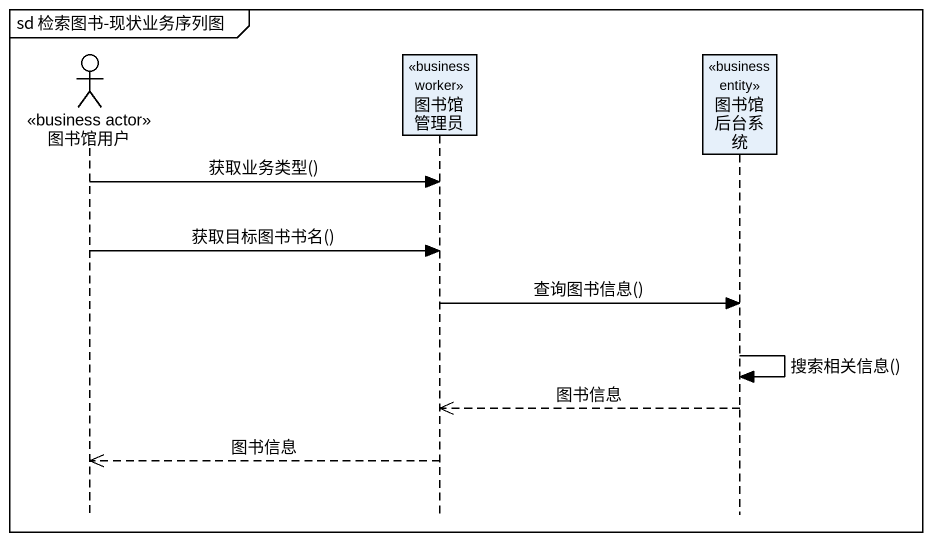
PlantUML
@startuml
mainframe sd 检索图书-现状业务序列图
hide footbox
actor 图书馆用户 <<business actor>>
participant 图书馆管理员 <<business worker>>
participant 图书馆后台系统 <<business entity>>

图书馆用户 -> 图书馆管理员 : 获取业务类型()
图书馆用户 -> 图书馆管理员 : 获取目标图书书名()
图书馆管理员 -> 图书馆后台系统 : 查询图书信息()
图书馆后台系统 -> 图书馆后台系统 : 搜索相关信息()
图书馆后台系统 -->> 图书馆管理员 : 图书信息
图书馆管理员 -->> 图书馆用户 : 图书信息
@enduml
